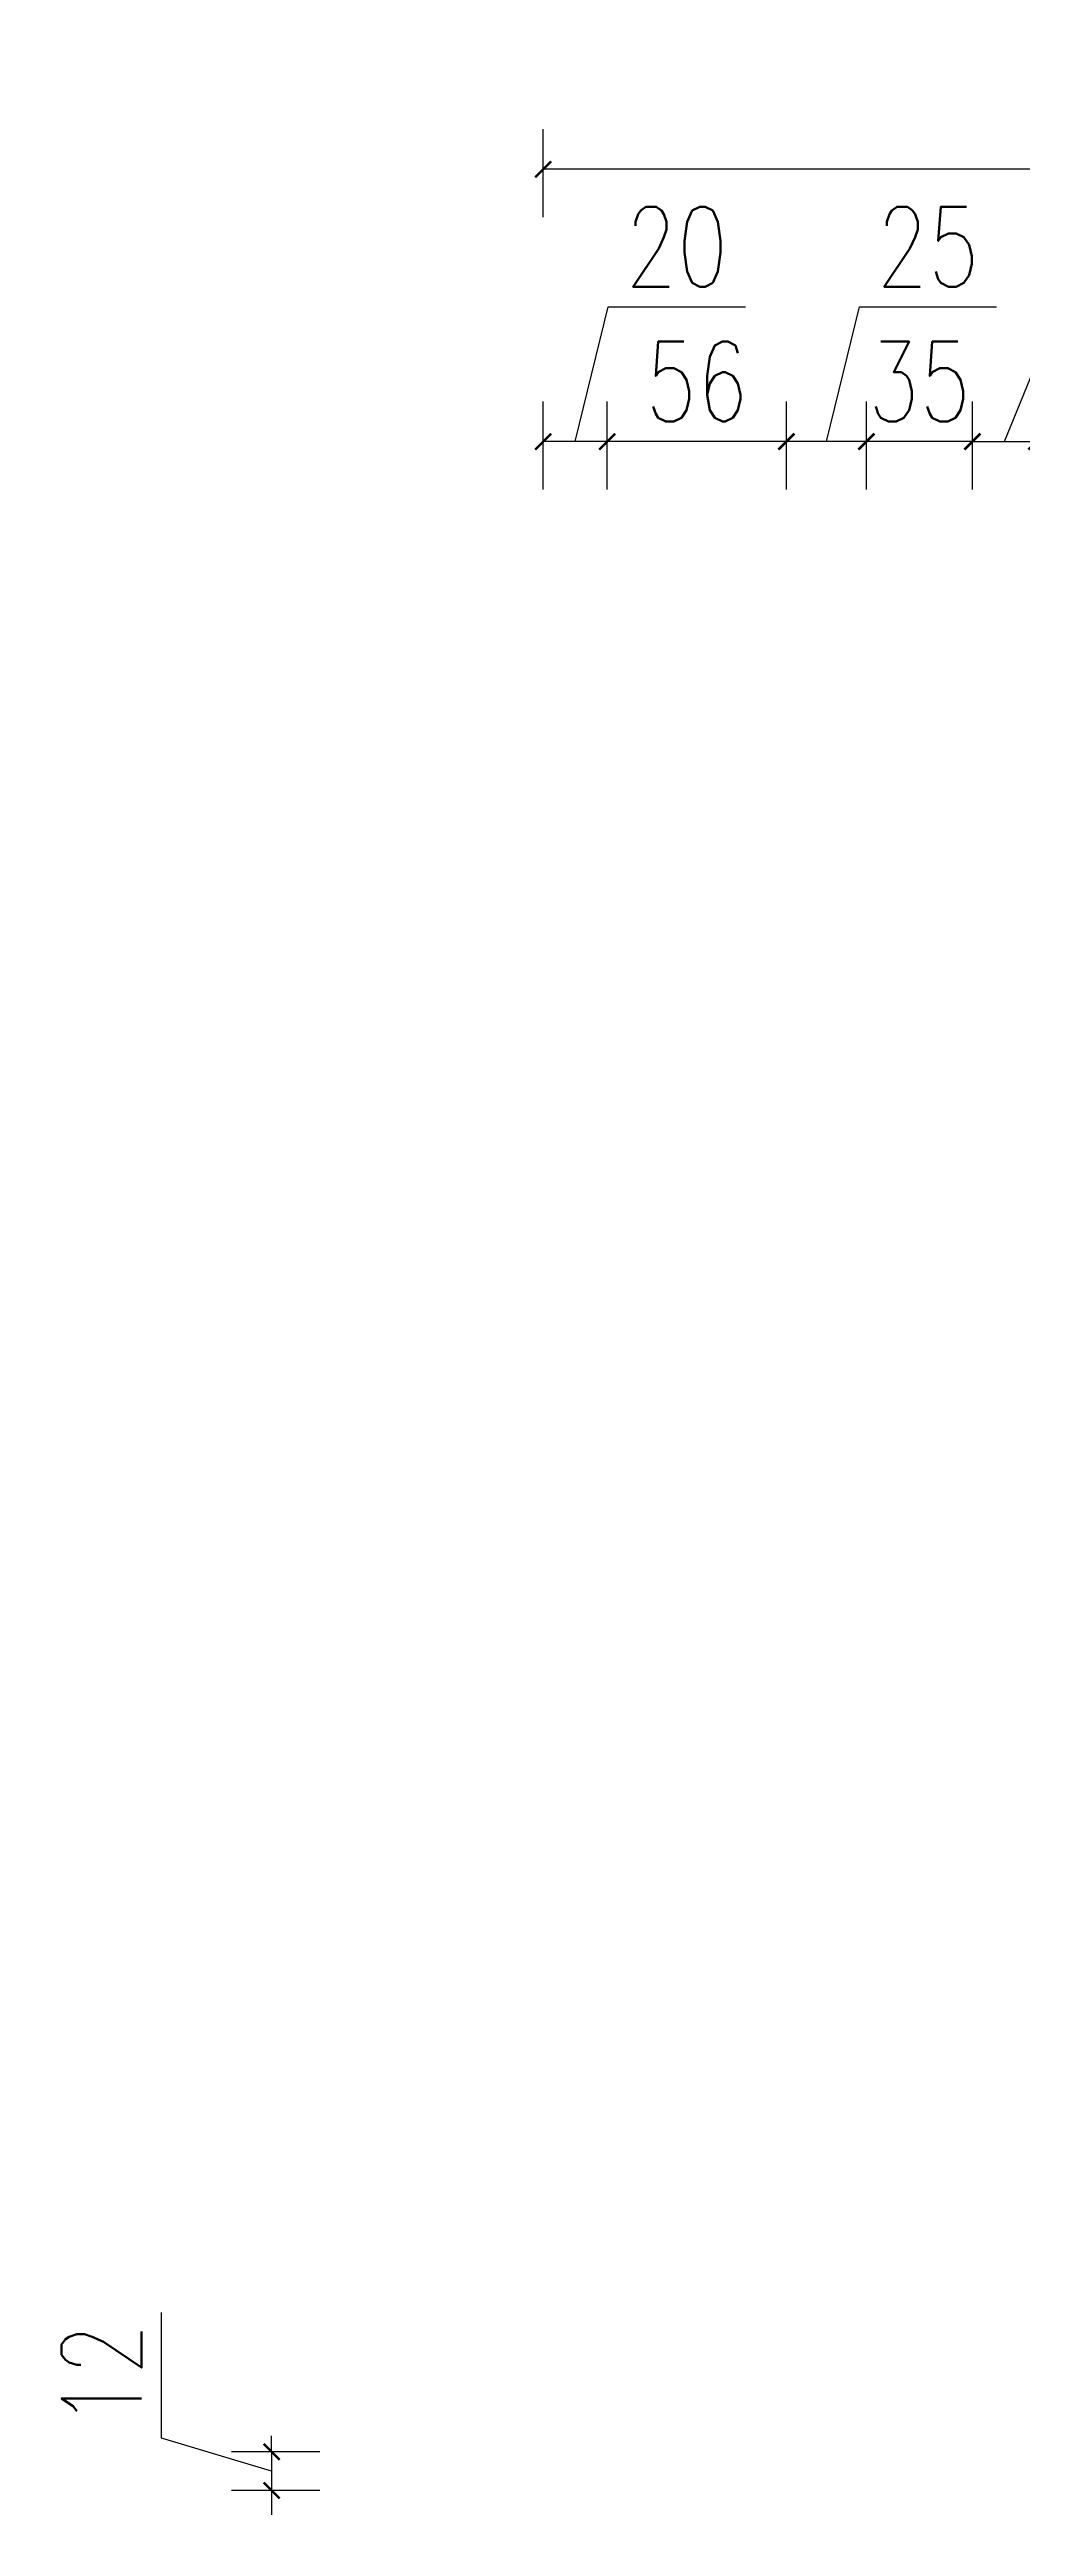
# Model space of a CAD drawing. Header units: millimetres. Extents: x -324080 to 120693, y -32448 to 53734.
# Drawn here: x -125054 to -124750, y -9170 to -8402 of the extents above; entities that cross this region are included whole.
import ezdxf

# ---------------------------------------------------------------- set-up
doc = ezdxf.new("R2010")
doc.units = ezdxf.units.MM
doc.layers.add('wymiary', color=253, linetype='Continuous', lineweight=5)
doc.styles.add('Opisowy', font='simplex.shx', dxfattribs={"width": 0.75, "height": 2.5})
doc.dimstyles.new('Opisowy', dxfattribs={"dimscale": 0, "dimtxt": 2.5, "dimasz": 0.5, "dimexe": 1.25, "dimexo": 0.625, "dimtad": 1, "dimdec": 1, "dimtxsty": 'Opisowy', "dimblk": 'ARCHTICK', "dimcen": 1, "dimadec": 0, "dimazin": 0, "dimtfac": 1, "dimtdec": 1, "dimtmove": 0, "dimatfit": 3, "dimfxl": 1.5, "dimfxlon": 1, "dimarcsym": 0})

# ---------------------------------------------------------------- blocks, each defined once
blk = doc.blocks.new('_ArchTick')
at = {"color": 0, "linetype": 'ByBlock', "const_width": 0.15}
blk.add_lwpolyline([(-0.5, -0.5), (0.5, 0.5)], dxfattribs=at)
blk = doc.blocks.new('*D126')
at = {"layer": 'Defpoints', "color": 0, "transparency": 16777216}
for p in [(-124899.62, -9152.81), (-124984.47, -9164.81), (-124899.62, -9164.81)]:
    blk.add_point(p, dxfattribs=at)
at = {"layer": 'wymiary', "color": 0, "lineweight": -2, "transparency": 16777216}
for p, q in [((-125018.85, -9148.5), (-125018.85, -9109.21)), ((-124984.47, -9158.81), (-125018.85, -9148.5)), ((-124969.47, -9152.81), (-124996.97, -9152.81)), ((-124984.47, -9152.81), (-124984.47, -9147.81)), ((-124984.47, -9152.81), (-124984.47, -9164.81)), ((-124984.47, -9152.81), (-124984.47, -9164.81)), ((-124969.47, -9164.81), (-124996.97, -9164.81)), ((-124984.47, -9164.81), (-124984.47, -9169.81))]:
    blk.add_line(p, q, dxfattribs=at)
at = {"layer": 'wymiary', "color": 0, "lineweight": -2, "transparency": 16777216, "xscale": 5, "yscale": 5, "zscale": 5}
for p, rotation in [((-124984.47, -9152.81), 270), ((-124984.47, -9164.81), 90)]:
    blk.add_blockref('_ArchTick', p, dxfattribs=dict(at, rotation=rotation))
at = {"layer": 'wymiary', "color": 0, "lineweight": 9, "transparency": 16777216, "insert": (-125037.6, -9128.85), "char_height": 25, "attachment_point": 5, "rotation": 90, "style": 'Opisowy'}
blk.add_mtext('12', dxfattribs=at)
blk = doc.blocks.new('*D130')
at = {"layer": 'Defpoints', "color": 0, "transparency": 16777216}
for p in [(-124983.22, -9164.81), (-124984.47, -9181.06), (-124955.27, -9181.06)]:
    blk.add_point(p, dxfattribs=at)
at = {"layer": 'wymiary', "color": 0, "lineweight": -2, "transparency": 16777216}
for p, q in [((-124984.47, -9164.81), (-124996.97, -9164.81)), ((-124984.47, -9164.81), (-124984.47, -9181.06)), ((-124969.47, -9181.06), (-124996.97, -9181.06)), ((-124984.47, -9181.06), (-124984.47, -9252.13))]:
    blk.add_line(p, q, dxfattribs=at)
at = {"layer": 'wymiary', "color": 0, "lineweight": -2, "transparency": 16777216, "xscale": 5, "yscale": 5, "zscale": 5}
for p, rotation in [((-124984.47, -9164.81), 90), ((-124984.47, -9181.06), 270)]:
    blk.add_blockref('_ArchTick', p, dxfattribs=dict(at, rotation=rotation))
at = {"layer": 'wymiary', "color": 0, "lineweight": 9, "transparency": 16777216, "insert": (-125005.6, -9219.1), "char_height": 25, "attachment_point": 5, "rotation": 90, "style": 'Opisowy'}
blk.add_mtext('16,3', dxfattribs=at)
blk = doc.blocks.new('*D147')
at = {"layer": 'Defpoints', "color": 0, "transparency": 16777216}
for p in [(-124798.62, -8524.7), (-124798.62, -8722.38), (-124765.51, -8722.38)]:
    blk.add_point(p, dxfattribs=at)
at = {"layer": 'wymiary', "color": 0, "lineweight": -2, "transparency": 16777216}
for p, q in [((-124798.62, -8539.7), (-124798.62, -8512.2)), ((-124765.51, -8539.7), (-124765.51, -8512.2)), ((-124765.51, -8524.7), (-124798.62, -8524.7))]:
    blk.add_line(p, q, dxfattribs=at)
at = {"layer": 'wymiary', "color": 0, "lineweight": -2, "transparency": 16777216, "xscale": 5, "yscale": 5, "zscale": 5, "rotation": 180}
blk.add_blockref('_ArchTick', (-124798.62, -8524.7), dxfattribs=at)
at = {"layer": 'wymiary', "color": 0, "lineweight": -2, "transparency": 16777216, "xscale": 5, "yscale": 5, "zscale": 5}
blk.add_blockref('_ArchTick', (-124765.51, -8524.7), dxfattribs=at)
at = {"layer": 'wymiary', "color": 0, "lineweight": 9, "transparency": 16777216, "insert": (-124782.06, -8505.95), "char_height": 25, "attachment_point": 5, "style": 'Opisowy'}
blk.add_mtext('35', dxfattribs=at)
blk = doc.blocks.new('*D648')
at = {"layer": 'Defpoints', "color": 0, "transparency": 16777216}
for p in [(-124745.51, -8524.7), (-124765.51, -9152.81), (-124745.51, -9152.81)]:
    blk.add_point(p, dxfattribs=at)
at = {"layer": 'wymiary', "color": 0, "lineweight": -2, "transparency": 16777216}
for p, q in [((-124755.51, -8524.7), (-124738.25, -8482.56)), ((-124738.25, -8482.56), (-124695.4, -8482.56)), ((-124765.51, -8539.7), (-124765.51, -8512.2)), ((-124745.51, -8539.7), (-124745.51, -8512.2)), ((-124765.51, -8524.7), (-124745.51, -8524.7))]:
    blk.add_line(p, q, dxfattribs=at)
at = {"layer": 'wymiary', "color": 0, "lineweight": -2, "transparency": 16777216, "xscale": 5, "yscale": 5, "zscale": 5, "rotation": 180}
blk.add_blockref('_ArchTick', (-124765.51, -8524.7), dxfattribs=at)
at = {"layer": 'wymiary', "color": 0, "lineweight": -2, "transparency": 16777216, "xscale": 5, "yscale": 5, "zscale": 5}
blk.add_blockref('_ArchTick', (-124745.51, -8524.7), dxfattribs=at)
at = {"layer": 'wymiary', "color": 0, "transparency": 16777216, "insert": (-124716.83, -8463.81), "char_height": 25, "attachment_point": 5, "style": 'Opisowy'}
blk.add_mtext('20', dxfattribs=at)
blk = doc.blocks.new('*D649')
at = {"layer": 'Defpoints', "color": 0, "transparency": 16777216}
for p in [(-124823.62, -8524.7), (-124798.62, -8722.38), (-124823.62, -9158.81)]:
    blk.add_point(p, dxfattribs=at)
at = {"layer": 'wymiary', "color": 0, "lineweight": -2, "transparency": 16777216}
for p, q in [((-124811.12, -8524.7), (-124800.81, -8482.56)), ((-124800.81, -8482.56), (-124757.95, -8482.56)), ((-124823.62, -8539.7), (-124823.62, -8512.2)), ((-124798.62, -8539.7), (-124798.62, -8512.2)), ((-124798.62, -8524.7), (-124823.62, -8524.7))]:
    blk.add_line(p, q, dxfattribs=at)
at = {"layer": 'wymiary', "color": 0, "lineweight": -2, "transparency": 16777216, "xscale": 5, "yscale": 5, "zscale": 5, "rotation": 180}
blk.add_blockref('_ArchTick', (-124823.62, -8524.7), dxfattribs=at)
at = {"layer": 'wymiary', "color": 0, "lineweight": -2, "transparency": 16777216, "xscale": 5, "yscale": 5, "zscale": 5}
blk.add_blockref('_ArchTick', (-124798.62, -8524.7), dxfattribs=at)
at = {"layer": 'wymiary', "color": 0, "transparency": 16777216, "insert": (-124779.38, -8463.81), "char_height": 25, "attachment_point": 5, "style": 'Opisowy'}
blk.add_mtext('25', dxfattribs=at)
blk = doc.blocks.new('*D650')
at = {"layer": 'Defpoints', "color": 0, "transparency": 16777216}
for p in [(-124879.62, -8524.7), (-124879.62, -9156.31), (-124823.62, -9158.81)]:
    blk.add_point(p, dxfattribs=at)
at = {"layer": 'wymiary', "color": 0, "lineweight": -2, "transparency": 16777216}
for p, q in [((-124879.62, -8539.7), (-124879.62, -8512.2)), ((-124823.62, -8539.7), (-124823.62, -8512.2)), ((-124823.62, -8524.7), (-124879.62, -8524.7))]:
    blk.add_line(p, q, dxfattribs=at)
at = {"layer": 'wymiary', "color": 0, "lineweight": -2, "transparency": 16777216, "xscale": 5, "yscale": 5, "zscale": 5, "rotation": 180}
blk.add_blockref('_ArchTick', (-124879.62, -8524.7), dxfattribs=at)
at = {"layer": 'wymiary', "color": 0, "lineweight": -2, "transparency": 16777216, "xscale": 5, "yscale": 5, "zscale": 5}
blk.add_blockref('_ArchTick', (-124823.62, -8524.7), dxfattribs=at)
at = {"layer": 'wymiary', "color": 0, "transparency": 16777216, "insert": (-124851.62, -8505.95), "char_height": 25, "attachment_point": 5, "style": 'Opisowy'}
blk.add_mtext('56', dxfattribs=at)
blk = doc.blocks.new('*D651')
at = {"layer": 'Defpoints', "color": 0, "transparency": 16777216}
for p in [(-124899.62, -8524.7), (-124899.62, -9158.81), (-124879.62, -9156.31)]:
    blk.add_point(p, dxfattribs=at)
at = {"layer": 'wymiary', "color": 0, "lineweight": -2, "transparency": 16777216}
for p, q in [((-124889.62, -8524.7), (-124879.31, -8482.56)), ((-124879.31, -8482.56), (-124836.45, -8482.56)), ((-124899.62, -8539.7), (-124899.62, -8512.2)), ((-124879.62, -8539.7), (-124879.62, -8512.2)), ((-124879.62, -8524.7), (-124899.62, -8524.7))]:
    blk.add_line(p, q, dxfattribs=at)
at = {"layer": 'wymiary', "color": 0, "lineweight": -2, "transparency": 16777216, "xscale": 5, "yscale": 5, "zscale": 5, "rotation": 180}
blk.add_blockref('_ArchTick', (-124899.62, -8524.7), dxfattribs=at)
at = {"layer": 'wymiary', "color": 0, "lineweight": -2, "transparency": 16777216, "xscale": 5, "yscale": 5, "zscale": 5}
blk.add_blockref('_ArchTick', (-124879.62, -8524.7), dxfattribs=at)
at = {"layer": 'wymiary', "color": 0, "transparency": 16777216, "insert": (-124857.88, -8463.81), "char_height": 25, "attachment_point": 5, "style": 'Opisowy'}
blk.add_mtext('20', dxfattribs=at)
blk = doc.blocks.new('*D662')
at = {"layer": 'Defpoints', "color": 0, "transparency": 16777216}
for p in [(-124899.62, -8439.62), (-124412.19, -8703.81), (-124899.62, -9142.81)]:
    blk.add_point(p, dxfattribs=at)
at = {"layer": 'wymiary', "color": 0, "lineweight": -2, "transparency": 16777216}
for p, q in [((-124899.62, -8454.62), (-124899.62, -8427.12)), ((-124412.19, -8454.62), (-124412.19, -8427.12)), ((-124412.19, -8439.62), (-124899.62, -8439.62))]:
    blk.add_line(p, q, dxfattribs=at)
at = {"layer": 'wymiary', "color": 0, "lineweight": -2, "transparency": 16777216, "xscale": 5, "yscale": 5, "zscale": 5, "rotation": 180}
blk.add_blockref('_ArchTick', (-124899.62, -8439.62), dxfattribs=at)
at = {"layer": 'wymiary', "color": 0, "lineweight": -2, "transparency": 16777216, "xscale": 5, "yscale": 5, "zscale": 5}
blk.add_blockref('_ArchTick', (-124412.19, -8439.62), dxfattribs=at)
at = {"layer": 'wymiary', "color": 0, "transparency": 16777216, "insert": (-124655.9, -8418.49), "char_height": 25, "attachment_point": 5, "style": 'Opisowy'}
blk.add_mtext('487,4', dxfattribs=at)

msp = doc.modelspace()

# ---------------------------------------------------------------- dimensions: what is measured, and where the dimension line sits
at = {"layer": 'wymiary'}
for base, p1, p2, picture, middle in [((-124899.62, -8439.62), (-124412.19, -8703.81), (-124899.62, -9142.81), '*D662', (-124655.9, -8418.49)), ((-124879.62, -8524.7), (-124823.62, -9158.81), (-124879.62, -9156.31), '*D650', (-124851.62, -8505.95))]:
    dim = msp.add_linear_dim(base=base, p1=p1, p2=p2, dimstyle='Opisowy', dxfattribs=at)
    dim.commit()
    dim.dimension.update_dxf_attribs({"geometry": picture, "text_midpoint": middle})
for base, p1, p2, picture, middle in [((-124899.62, -8524.7), (-124879.62, -9156.31), (-124899.62, -9158.81), '*D651', (-124873.06, -8482.56)), ((-124823.62, -8524.7), (-124798.62, -8722.38), (-124823.62, -9158.81), '*D649', (-124794.56, -8482.56)), ((-124745.51, -8524.7), (-124765.51, -9152.81), (-124745.51, -9152.81), '*D648', (-124732, -8482.56))]:
    dim = msp.add_linear_dim(base=base, p1=p1, p2=p2, dimstyle='Opisowy', dxfattribs=at)
    dim.commit()
    dim.dimension.update_dxf_attribs({"geometry": picture, "text_midpoint": middle, "dimtype": 160})
at = {"layer": 'wymiary', "lineweight": 9}
dim = msp.add_linear_dim(base=(-124798.62, -8524.7), p1=(-124765.51, -8722.38), p2=(-124798.62, -8722.38), angle=180, text='35', dimstyle='Opisowy', dxfattribs=at)
dim.commit()
dim.dimension.update_dxf_attribs({"geometry": '*D147', "text_midpoint": (-124782.06, -8524.7), "dimtype": 161})
for base, p1, p2, picture, middle in [((-124984.47, -9164.81), (-124899.62, -9152.81), (-124899.62, -9164.81), '*D126', (-125037.6, -9142.25)), ((-124984.4721, -9181.0612), (-124983.2221, -9164.8081), (-124955.2654, -9181.0612), '*D130', (-125005.6031, -9219.0969))]:
    dim = msp.add_linear_dim(base=base, p1=p1, p2=p2, angle=270, dimstyle='Opisowy', dxfattribs=at)
    dim.commit()
    dim.dimension.update_dxf_attribs({"geometry": picture, "text_midpoint": middle})

doc.saveas('drawing.dxf')
